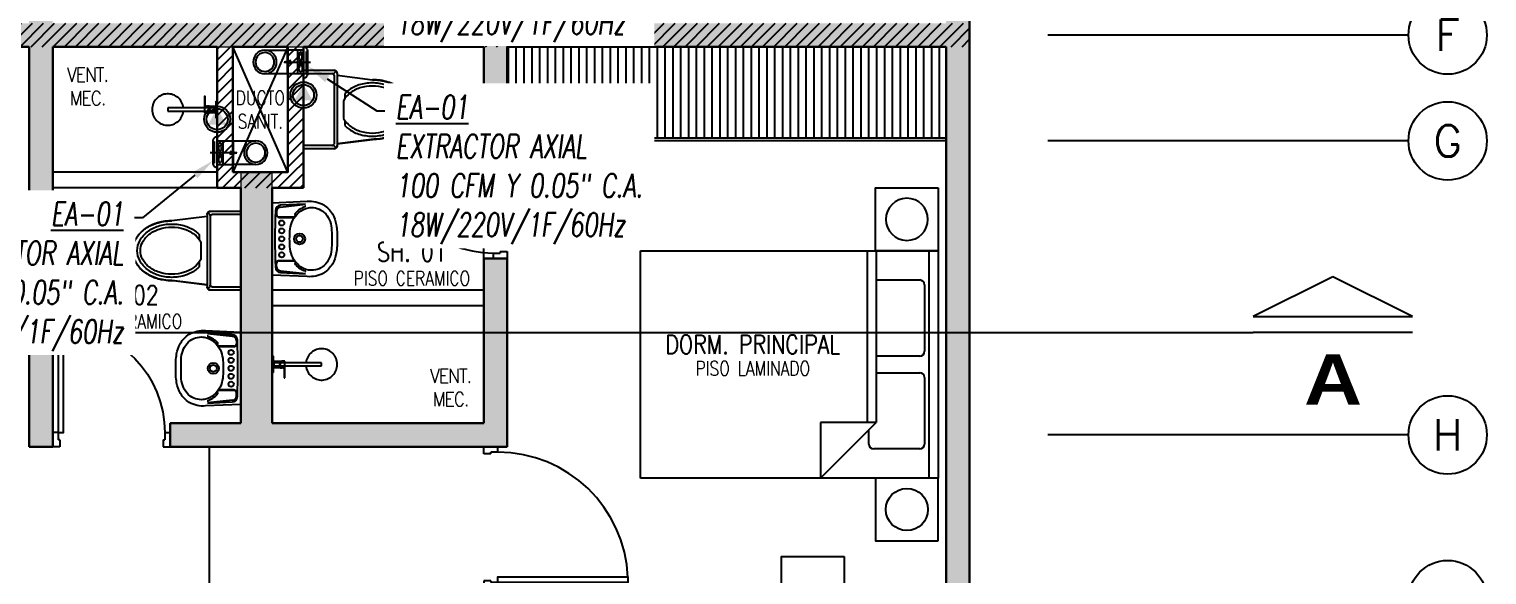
# Model space of a CAD drawing. Header units: millimetres. Extents: x 98 to 155, y -181 to 127.
# Drawn here: x 145.69 to 154.99, y -29.93 to -26.45 of the extents above; entities that cross this region are included whole.
import ezdxf
from ezdxf import colors
from ezdxf.entities.mleader import LeaderData, LeaderLine
from ezdxf.enums import TextEntityAlignment as Align
from ezdxf.math import Vec2, Vec3

# ---------------------------------------------------------------- set-up
doc = ezdxf.new("R2010")
doc.units = ezdxf.units.MM
doc.header["$LTSCALE"] = 15
doc.header["$PDMODE"] = 67
doc.header["$PDSIZE"] = 0.1
for name, pattern in [('CENTER', [2, 1.25, -0.25, 0.25, -0.25]), ('HIDDEN2', [0.1875, 0.125, -0.0625]), ('PHANTOM', [63.5, 31.75, -6.35, 6.35, -6.35, 6.35, -6.35]), ('PHANTOM2', [1.25, 0.625, -0.125, 0.125, -0.125, 0.125, -0.125]), ('X-REF_DP_Arquitectura$0$HIDDEN', [0.375, 0.25, -0.125])]:
    doc.linetypes.add(name, pattern=pattern)
doc.layers.get('0').update_dxf_attribs({"color": 250})
doc.layers.get('DEFPOINTS').update_dxf_attribs({"color": 250})
for name, color, linetype in [('A-CORTE', 250, 'CENTER'), ('A-EJES', 250, 'PHANTOM'), ('A-LINEAS', 250, 'Continuous'), ('A-MOBILIARIO', 250, 'Continuous'), ('A-MURO BAJO', 250, 'Continuous'), ('A-SANITARIOS', 250, 'Continuous'), ('A-TEXTO-ACABADO PISO', 250, 'Continuous'), ('A_50_TextoAmbiente', 252, 'Continuous'), ('A_50_TextoIndicaciones', 250, 'Continuous'), ('A_50_Vigas', 250, 'X-REF_DP_Arquitectura$0$HIDDEN'), ('A_60_HatchEstructuras', 250, 'Continuous'), ('DLP_MOBILIARIO FIJO', 250, 'Continuous'), ('L-06_EQ-FIN-CONT', 141, 'Continuous'), ('L3 Equipos y Ductos', 160, 'Continuous'), ('L4 Linea mediana', 191, 'Continuous'), ('L6 Linea fina', 141, 'Continuous'), ('MURO CF 60', 250, 'Continuous')]:
    doc.layers.add(name, color=color, linetype=linetype)
doc.layers.add('A-MUROS', color=252, linetype='Continuous', lineweight=30)
doc.layers.add('A_20_Estructuras', color=250, linetype='Continuous', lineweight=18)
doc.styles.add('JNV ING', font='romans.shx', dxfattribs={"width": 0.7, "oblique": 8, "height": 0.15})
doc.styles.add('R160-75', font='ariblk.ttf', dxfattribs={"height": 0.6})
doc.styles.add('ROMANS', font='romans.shx', dxfattribs={"width": 0.8})
pattern_1 = [(45, (128.671876, -2.083635), (-0.03535534, 0.03535534), [])]

# ---------------------------------------------------------------- blocks, each defined once
blk = doc.blocks.new('FUTURE 150')
at = {"layer": 'L3 Equipos y Ductos'}
for p, q in [((-0.1294, 0.1486), (-0.1294, -0.0006)), ((-0.104, -0.026), (-0.104, 0.174)), ((-0.104, 0.152), (0, 0.152)), ((0, 0.152), (0, 0.002)), ((-0.104, 0.002), (0, 0.002))]:
    blk.add_line(p, q, dxfattribs=at)
for centre, start, end in [((-0.104, 0.1486), 90, 180), ((-0.104, -0.0006), 180, 270)]:
    blk.add_arc(centre, 0.0254, start, end, dxfattribs=at)
at = {"layer": 'L4 Linea mediana'}
for p, q in [((-0.1294, 0.1448), (-0.1239, 0.1448)), ((-0.1239, 0.0052), (-0.1239, 0.1448)), ((-0.066, 0.152), (-0.066, 0.002)), ((-0.1294, 0.0052), (-0.1239, 0.0052))]:
    blk.add_line(p, q, dxfattribs=at)
at = {"layer": 'L6 Linea fina'}
for p, q in [((0.0199, 0.077), (-0.1499, 0.077)), ((-0.0231, 0.0872), (0.0199, 0.077)), ((-0.0231, 0.0668), (0.0199, 0.077))]:
    blk.add_line(p, q, dxfattribs=at)
for points in [[(-0.0857, 0.077), (-0.0921, 0.0934), (-0.0951, 0.1284), (-0.0911, 0.1379), (-0.0857, 0.1402)], [(-0.0857, 0.077), (-0.0794, 0.0934), (-0.0764, 0.1284), (-0.0804, 0.1379), (-0.0857, 0.1402)], [(-0.0857, 0.077), (-0.0921, 0.0606), (-0.0951, 0.0256), (-0.0911, 0.0161), (-0.0857, 0.0138)], [(-0.0857, 0.077), (-0.0794, 0.0606), (-0.0764, 0.0256), (-0.0804, 0.0161), (-0.0857, 0.0138)]]:
    blk.add_spline(points, degree=3, dxfattribs=at)
blk = doc.blocks.new('Trampa de humo')
at = {"layer": 'L3 Equipos y Ductos'}
blk.add_lwpolyline([(0.155, 0.15), (0.013, 0.15), (0.013, 0), (0.155, 0)], dxfattribs=at)
for radius in [0.075, 0.06]:
    blk.add_circle((0.155, 0.075), radius, dxfattribs=at)
blk = doc.blocks.new('FUTURE150 con trampa')
blk.add_blockref('Trampa de humo', (0.0927, 0.0279))
at = {"layer": 'L-06_EQ-FIN-CONT'}
blk.add_blockref('FUTURE 150', (0.1057, 0.0259), dxfattribs=at)
blk = doc.blocks.new('PTO ELECT')
at = {"layer": 'L4 Linea mediana', "ltscale": 1.5}
blk.add_circle((-0.6859, 0.0891), 0.0833, dxfattribs=at)
at = {"layer": 'L6 Linea fina', "ltscale": 1.5}
blk.add_circle((-0.6859, 0.0891), 0.0671, dxfattribs=at)
blk.add_solid([(-0.6278, 0.0555), (-0.744, 0.0555), (-0.6278, 0.0555), (-0.6859, 0.1562)], dxfattribs=at)
blk = doc.blocks.new('EF-P112')
at = {"layer": 'A_60_HatchEstructuras'}
h = blk.add_hatch(color=256, dxfattribs=at)
h.dxf.hatch_style = 1
h.paths.add_polyline_path([(-1.6, -4.3), (-3.75, -4.3), (-3.75, -4.45), (-3.3, -4.45), (-3.3, -6.05), (-3.1, -6.05), (-3.1, -4.45), (-1.75, -4.45), (-1.75, -5.5), (-1.6, -5.5)], flags=17)
h.paths.add_polyline_path([(-1.6, -8.35), (-1.7468, -8.35), (-1.75, -8.35), (-1.75, -9.4), (-3.1, -9.4), (-3.1, -7.8), (-3.3, -7.8), (-3.3, -9.4), (-3.75, -9.4), (-3.75, -9.55), (-1.6, -9.55)], flags=17)
h.paths.add_polyline_path([(-4.5, -7), (-1.75, -7), (-1.75, -7.6), (-1.6, -7.6), (-1.6, -7), (1.2, -7), (1.2, -10.95), (1.15, -10.95), (1.15, -11.05), (1.35, -11.05), (1.35, -2.8), (1.15, -2.8), (1.15, -2.9), (1.2, -2.9), (1.2, -6.85), (-1.6, -6.85), (-1.6, -6.25), (-1.75, -6.25), (-1.75, -6.85), (-4.5, -6.85), (-4.5, -4.3), (-4.65, -4.3), (-4.65, -6.85), (-7.5001, -6.85), (-7.5001, -7), (-4.65, -7), (-4.65, -9.55), (-4.5, -9.55)])
at = {"elevation": 0}
for points in [[(-3, -7.8001), (-3.35, -7)], [(-3, -7), (-3.35, -7.8001)]]:
    blk.add_lwpolyline(points, dxfattribs=at)
at = {"layer": 'A_20_Estructuras'}
blk.add_lwpolyline([(-7.5001, -6.85), (-7.5001, -7), (-4.65, -7), (-4.65, -9.55), (-4.5, -9.55), (-4.5, -7), (-1.75, -7), (-1.75, -7.6), (-1.6, -7.6), (-1.6, -7), (1.2, -7), (1.2, -10.95), (1.15, -10.95), (1.15, -11.05), (1.35, -11.05), (1.35, -2.8)], dxfattribs=at)
blk.add_lwpolyline([(-1.6, -8.35), (-1.7468, -8.35), (-1.75, -8.35), (-1.75, -9.4), (-3.1, -9.4), (-3.1, -7.8), (-3.3, -7.8), (-3.3, -9.4), (-3.75, -9.4), (-3.75, -9.55), (-1.6, -9.55)], close=True, dxfattribs=at)
at = {"layer": 'A_50_Vigas'}
for points in [[(-3.3, -7.8001), (-3.35, -7.8001), (-3.35, -7)], [(-3.1, -7.8), (-3, -7.8), (-3, -7)], [(-1.75, -8.35), (-1.75, -7.6)], [(-3.5, -10.45), (-3.5, -9.55)]]:
    blk.add_lwpolyline(points, dxfattribs=at)
blk = doc.blocks.new('ducha marsano')
at = {"linetype": 'HIDDEN2', "ltscale": 0.5, "extrusion": (-4.9425e-10, -7.91123e-10, -1)}
for p, q in [((-0.01, 0), (0.01, 0)), ((0.01, 0), (0.01, -0.3155)), ((-0.0205, -0.08), (-0.0205, -0.0601)), ((0.021, -0.0815), (-0.019, -0.0815)), ((-0.0155, -0.058), (-0.0157, -0.058)), ((-0.01, -0.3155), (-0.01, 0)), ((0.0225, -0.0515), (-0.0001, -0.0515)), ((0.025, -0.0815), (0.021, -0.0815)), ((0.0225, -0.0515), (0.0225, -0.0627)), ((0.0225, -0.0682), (0.0225, -0.077)), ((0.0225, -0.077), (0.025, -0.077)), ((0.025, -0.077), (0.0771, -0.077)), ((0.0771, -0.0815), (0.025, -0.0815)), ((0.0771, -0.077), (0.0816, -0.077)), ((0.0816, -0.0815), (0.0771, -0.0815)), ((0.0816, -0.077), (0.082, -0.077)), ((0.082, -0.0815), (0.0816, -0.0815)), ((0.082, -0.077), (0.084, -0.077)), ((0.084, -0.0815), (0.082, -0.0815)), ((0.0855, -0.0785), (0.0855, -0.08)), ((0.01, -0.3155), (-0.01, -0.3155))]:
    blk.add_line(p, q, dxfattribs=at)
for centre, radius, start, end in [((0.019, -0.08), 0.0015, 270, 360), ((-0.0004, -0.0462), 0.02, 323.95812, 354.92979), ((0.0004, -0.0462), 0.02, 185.07021, 195.2705), ((-0.084, -0.0785), 0.0015, 90, 180), ((-0.084, -0.08), 0.0015, 180, 270), ((0, -0.3155), 0.1, 95.73917, 84.26083)]:
    blk.add_arc(centre, radius, start, end, dxfattribs=at)
at = {"linetype": 'HIDDEN2', "ltscale": 0.5, "extrusion": (-4.94252e-10, -7.91124e-10, -1)}
blk.add_ellipse((0, -0.0515), major_axis=(-0.0225, -0.0095), ratio=0.001448, start_param=0.425436, end_param=1.567366, dxfattribs=at)
at = {"linetype": 'HIDDEN2', "ltscale": 0.5}
for points, degree in [([(-0.0305, 0), (0, 0), (0.0305, 0)], 2), ([(0.0305, 0), (0.0415, 0), (0.0525, 0)], 2), ([(0.0525, 0), (0.0525, -0.0038), (0.0525, -0.0075)], 2), ([(-0.0525, 0), (-0.0525, -0.0038), (-0.0525, -0.0075)], 2), ([(-0.0525, 0), (-0.0415, 0), (-0.0305, 0)], 2), ([(-0.0525, -0.0075), (-0.0525, -0.0075), (-0.0525, -0.0075)], 2), ([(0.0305, -0.008), (0, -0.008), (-0.0305, -0.008)], 2), ([(-0.0215, -0.008), (-0.0215, -0.0093), (-0.0215, -0.0105)], 2), ([(-0.021, -0.011), (-0.007, -0.011), (0.007, -0.011), (0.021, -0.011)], 3), ([(-0.02, -0.011), (-0.02, -0.0294), (-0.02, -0.0477)], 2), ([(-0.0197, -0.048), (0, -0.048), (0.0197, -0.048)], 2), ([(0.02, -0.011), (0.02, -0.0294), (0.02, -0.0477)], 2), ([(0.0215, -0.008), (0.0215, -0.0093), (0.0215, -0.0105)], 2)]:
    blk.add_open_spline(points, degree=degree, dxfattribs=at)
for points, weights in [([(-0.0525, -0.0075), (-0.0525, -0.0075), (-0.0525, -0.0075)], [1, 0.990847086912, 0.982266230892]), ([(-0.052, -0.008), (-0.0525, -0.008), (-0.0525, -0.0075)], [1, 0.707106781193, 1]), ([(-0.0215, -0.0105), (-0.0215, -0.011), (-0.021, -0.011)], [1, 0.70710678154, 1]), ([(-0.02, -0.0477), (-0.02, -0.048), (-0.0197, -0.048)], [1, 0.707106780138, 1]), ([(0.02, -0.0477), (0.02, -0.048), (0.0197, -0.048)], [1, 0.707106779703, 1]), ([(0.0211, -0.011), (0.0211, -0.011), (0.021, -0.011)], [1, 0.992411795776, 1]), ([(0.052, -0.008), (0.0521, -0.008), (0.0521, -0.008)], [1, 0.992411795771, 1])]:
    blk.add_rational_spline(points, weights, degree=2, dxfattribs=at)
for points, knots in [([(-0.0305, -0.008), (-0.0332, -0.008), (-0.0374, -0.008), (-0.0424, -0.008), (-0.0458, -0.008), (-0.0486, -0.008), (-0.0512, -0.008), (-0.052, -0.008), (-0.052, -0.008)], [0, 0, 0, 0, 8.104572, 12.495263, 16.885954, 21.276645, 25.667336, 33.771908, 33.771908, 33.771908, 33.771908]), ([(0.0225, -0.0682), (0.0225, -0.0682), (0.0225, -0.0682), (0.0225, -0.0679), (0.0224, -0.0677), (0.0224, -0.0672), (0.0224, -0.0669), (0.0223, -0.0662), (0.0223, -0.0658), (0.0223, -0.0652), (0.0223, -0.0648), (0.0224, -0.0641), (0.0224, -0.0638), (0.0224, -0.0633), (0.0225, -0.0631), (0.0225, -0.0628), (0.0225, -0.0627), (0.0225, -0.0627)], [0.4148436, 0.4148436, 0.4148436, 0.4148436, 0.5185541, 0.5185541, 0.6222645, 0.6222645, 0.7259759, 0.7259759, 0.8296873, 0.8296873, 0.9333987, 0.9333987, 1.03711, 1.03711, 1.1408205, 1.1408205, 1.2445309, 1.2445309, 1.2445309, 1.2445309]), ([(0.052, -0.008), (0.052, -0.008), (0.0512, -0.008), (0.0486, -0.008), (0.0458, -0.008), (0.0424, -0.008), (0.0374, -0.008), (0.0332, -0.008), (0.0305, -0.008)], [0, 0, 0, 0, 8.104572, 12.495263, 16.885954, 21.276645, 25.667336, 33.771908, 33.771908, 33.771908, 33.771908])]:
    blk.add_open_spline(points, degree=3, knots=knots, dxfattribs=at)
for points, weights, degree, knots in [([(0.0211, -0.011), (0.0211, -0.011), (0.0211, -0.011), (0.0211, -0.011), (0.0214, -0.0109), (0.0215, -0.0107), (0.0215, -0.0105)], [0.918641037743, 0.918640949346, 0.918640860949, 0.918640772552, 0.789223156395, 0.789223156395, 0.918640772552], 3, [0.1238988, 0.1238988, 0.1238988, 0.1238988, 0.1238993, 0.1238993, 0.1238993, 0.78603, 0.78603, 0.78603, 0.78603]), ([(0.0521, -0.008), (0.0521, -0.008), (0.0521, -0.008), (0.0525, -0.0079), (0.0525, -0.0075)], [0.918641037749, 0.918640905153, 0.918640772558, 0.724517853988, 0.918640772558], 2, [0.1238988, 0.1238988, 0.1238988, 0.1238993, 0.1238993, 0.7860311, 0.7860311, 0.7860311])]:
    blk.add_rational_spline(points, weights, degree=degree, knots=knots, dxfattribs=at)
blk = doc.blocks.new('*U145')
for p, q in [((0.01, 0.855), (0.01, 0.9)), ((0.055, 0.855), (0.01, 0.855)), ((0.1, 0.865), (0.055, 0.865)), ((0.055, 0.855), (0.055, 0.865)), ((0.1, 0.865), (0.1, 0.9)), ((0.055, 0.045), (0.01, 0.045)), ((0.01, 0.045), (0.01, 0)), ((0.055, 0.045), (0.055, 0.035)), ((0.1, 0.035), (0.055, 0.035)), ((0.1, 0.035), (0.1, 0))]:
    blk.add_line(p, q)
blk.add_lwpolyline([(0.93, 0.07), (0.93, 0.035), (0.1, 0.035), (0.1, 0.07)], close=True)
at = {"linetype": 'HIDDEN2'}
blk.add_arc((0.0995, 0.0339), 0.8311, 2.23015, 89.96723, dxfattribs=at)
blk = doc.blocks.new('A$C3E6679A6')
for p, q in [((0, 1.8444), (0.0001, 1.9044)), ((0.0001, 1.9044), (1.4501, 1.9044)), ((1.4501, 1.9044), (1.4501, 1.8444))]:
    blk.add_line(p, q)
at = {"linetype": 'Continuous'}
for p, q in [((0, 1.8444), (1.45, 1.8444)), ((0, 0.0044), (0, 1.8444)), ((0.1867, 1.5087), (0.1867, 1.786)), ((0.2173, 1.8167), (0.6414, 1.8167)), ((0.672, 1.786), (0.672, 1.5087)), ((0.778, 1.5087), (0.778, 1.786)), ((0.8086, 1.8167), (1.2327, 1.8167)), ((1.2633, 1.786), (1.2633, 1.4926)), ((1.45, 1.8444), (1.45, 0.0044)), ((0, 1.5084), (1.0953, 1.5084)), ((1.45, 1.1538), (1.0953, 1.5084)), ((1.0953, 1.5084), (1.0953, 1.1538)), ((1.0953, 1.4524), (0, 1.4524)), ((1.2327, 1.462), (1.1418, 1.462)), ((1.0953, 1.1538), (1.45, 1.1538)), ((1.45, 0.0044), (0, 0.0044))]:
    blk.add_line(p, q, dxfattribs=at)
for centre, start, end in [((0.2173, 1.786), 90, 180), ((0.6414, 1.786), 0, 90), ((0.8086, 1.786), 90, 180), ((1.2327, 1.786), 0, 90), ((1.2327, 1.4926), 270, 0)]:
    blk.add_arc(centre, 0.0306, start, end, dxfattribs=at)
at = {"layer": 'DEFPOINTS', "color": 0, "linetype": 'ByBlock'}
for p in [(0, 1.9044), (0, 0)]:
    blk.add_point(p, dxfattribs=at)
blk = doc.blocks.new('A$C2EBA15F5')
blk.add_lwpolyline([(0, 0.4), (0, 0), (0.4, 0), (0.4, 0.4)], close=True)
blk.add_circle((0.2, 0.2), 0.1344)
blk = doc.blocks.new('SIFON JET_PLANTA')
at = {"extrusion": (-2.64698e-23, 6.61744e-24, -1)}
for p, q in [((-0.5016, 0.1842, 0), (-0.4865, 0.1867, 0)), ((-0.4865, 0.1867, 0), (-0.4763, 0.188, 0)), ((-0.4763, 0.188, 0), (-0.4726, 0.1884, 0)), ((-0.4726, 0.1884, 0), (-0.4636, 0.1892, 0)), ((-0.4636, 0.1892, 0), (-0.4549, 0.1897, 0)), ((-0.4549, 0.1897, 0), (-0.449, 0.1899, 0)), ((-0.449, 0.1899, 0), (-0.44, 0.19, 0)), ((-0.44, 0.19, 0), (-0.4322, 0.191, 0)), ((-0.4322, 0.191, 0), (-0.215, 0.2181, 0)), ((-0.215, 0.2278, 0), (-0.2149, 0.2323, 0)), ((-0.215, 0.2234, 0), (-0.215, 0.2278, 0)), ((-0.215, 0.2181, 0), (-0.215, 0.2234, 0)), ((-0.2149, 0.2323, 0), (-0.2142, 0.2356, 0)), ((-0.2142, 0.2356, 0), (-0.2129, 0.239, 0)), ((-0.2129, 0.239, 0), (-0.211, 0.2419, 0)), ((-0.211, 0.2419, 0), (-0.2091, 0.2441, 0)), ((-0.2091, 0.2441, 0), (-0.2077, 0.2455, 0)), ((-0.2077, 0.2455, 0), (-0.2055, 0.247, 0)), ((-0.2055, 0.247, 0), (-0.2007, 0.2492, 0)), ((-0.2007, 0.2492, 0), (-0.195, 0.25, 0)), ((-0.195, 0.25, 0), (-0.195, 0.25, 0)), ((-0.195, 0.25, 0), (-0.1605, 0.25, 0)), ((-0.1605, 0.25, 0), (-0.0975, 0.25, 0)), ((-0.0975, 0.25, 0), (-0.0323, 0.25, 0)), ((-0.0323, 0.25, 0), (0, 0.25, 0)), ((0, 0.25, 0), (0, -0.25, 0)), ((-0.6611, 0.088, 0), (-0.657, 0.0936, 0)), ((-0.657, 0.0936, 0), (-0.6534, 0.0984, 0)), ((-0.657, 0.0936, 0), (-0.657, 0.0936, 0)), ((-0.6534, 0.0984, 0), (-0.6503, 0.1023, 0)), ((-0.6534, 0.0984, 0), (-0.6534, 0.0984, 0)), ((-0.6503, 0.1023, 0), (-0.6453, 0.108, 0)), ((-0.6453, 0.108, 0), (-0.6386, 0.1152, 0)), ((-0.6386, 0.1152, 0), (-0.6326, 0.121, 0)), ((-0.6326, 0.121, 0), (-0.6299, 0.1235, 0)), ((-0.6299, 0.1235, 0), (-0.6251, 0.1276, 0)), ((-0.6251, 0.1276, 0), (-0.6206, 0.1314, 0)), ((-0.6206, 0.1314, 0), (-0.6168, 0.1344, 0)), ((-0.6168, 0.1344, 0), (-0.6106, 0.1389, 0)), ((-0.6106, 0.1389, 0), (-0.6061, 0.142, 0)), ((-0.6061, 0.142, 0), (-0.6, 0.1461, 0)), ((-0.6, 0.1461, 0), (-0.5963, 0.1484, 0)), ((-0.5963, 0.1484, 0), (-0.5908, 0.1517, 0)), ((-0.5908, 0.1517, 0), (-0.5862, 0.1543, 0)), ((-0.5862, 0.1543, 0), (-0.5794, 0.158, 0)), ((-0.5794, 0.158, 0), (-0.5693, 0.1629, 0)), ((-0.5693, 0.1629, 0), (-0.5517, 0.1703, 0)), ((-0.5517, 0.1703, 0), (-0.5465, 0.1722, 0)), ((-0.5465, 0.1722, 0), (-0.5385, 0.1749, 0)), ((-0.5385, 0.1749, 0), (-0.5346, 0.176, 0)), ((-0.5346, 0.176, 0), (-0.5265, 0.1784, 0)), ((-0.5265, 0.1784, 0), (-0.5216, 0.1797, 0)), ((-0.5216, 0.1797, 0), (-0.5148, 0.1813, 0)), ((-0.5148, 0.1813, 0), (-0.5079, 0.1829, 0)), ((-0.5079, 0.1829, 0), (-0.5016, 0.1842, 0)), ((-0.69, 0, 0), (-0.6899, 0.0044, 0)), ((-0.6899, 0.0044, 0), (-0.6897, 0.0096, 0)), ((-0.6897, 0.0096, 0), (-0.6893, 0.014, 0)), ((-0.6893, 0.014, 0), (-0.6887, 0.0194, 0)), ((-0.6887, 0.0194, 0), (-0.6881, 0.0236, 0)), ((-0.6881, 0.0236, 0), (-0.6872, 0.0284, 0)), ((-0.6881, 0.0236, 0), (-0.6881, 0.0236, 0)), ((-0.6872, 0.0284, 0), (-0.6867, 0.031, 0)), ((-0.6867, 0.031, 0), (-0.6855, 0.0361, 0)), ((-0.6855, 0.0361, 0), (-0.6838, 0.0421, 0)), ((-0.6855, 0.0361, 0), (-0.6855, 0.0361, 0)), ((-0.6838, 0.0421, 0), (-0.6819, 0.048, 0)), ((-0.6838, 0.0421, 0), (-0.6838, 0.0421, 0)), ((-0.6819, 0.048, 0), (-0.6804, 0.0521, 0)), ((-0.6804, 0.0521, 0), (-0.6793, 0.0547, 0)), ((-0.6793, 0.0547, 0), (-0.6779, 0.0582, 0)), ((-0.6779, 0.0582, 0), (-0.6745, 0.0655, 0)), ((-0.6745, 0.0655, 0), (-0.6722, 0.0699, 0)), ((-0.6745, 0.0655, 0), (-0.6745, 0.0655, 0)), ((-0.6722, 0.0699, 0), (-0.6705, 0.0728, 0)), ((-0.6705, 0.0728, 0), (-0.669, 0.0755, 0)), ((-0.669, 0.0755, 0), (-0.6672, 0.0785, 0)), ((-0.6672, 0.0785, 0), (-0.665, 0.082, 0)), ((-0.665, 0.082, 0), (-0.6634, 0.0845, 0)), ((-0.6634, 0.0845, 0), (-0.6611, 0.088, 0)), ((-0.6899, -0.0065, 0), (-0.69, 0, 0)), ((-0.6896, -0.0111, 0), (-0.6899, -0.0065, 0)), ((-0.6891, -0.0164, 0), (-0.6896, -0.0111, 0)), ((-0.6881, -0.0232, 0), (-0.6891, -0.0164, 0)), ((-0.6876, -0.0264, 0), (-0.6881, -0.0232, 0)), ((-0.687, -0.0296, 0), (-0.6876, -0.0264, 0)), ((-0.6864, -0.0321, 0), (-0.687, -0.0296, 0)), ((-0.6855, -0.0361, 0), (-0.6864, -0.0321, 0)), ((-0.6838, -0.0419, 0), (-0.6855, -0.0361, 0)), ((-0.6827, -0.0457, 0), (-0.6838, -0.0419, 0)), ((-0.6814, -0.0492, 0), (-0.6827, -0.0457, 0)), ((-0.6803, -0.0522, 0), (-0.6814, -0.0492, 0)), ((-0.6792, -0.0551, 0), (-0.6803, -0.0522, 0)), ((-0.6779, -0.0581, 0), (-0.6792, -0.0551, 0)), ((-0.677, -0.0602, 0), (-0.6779, -0.0581, 0)), ((-0.6751, -0.0642, 0), (-0.677, -0.0602, 0)), ((-0.6722, -0.0699, 0), (-0.6751, -0.0642, 0)), ((-0.6706, -0.0727, 0), (-0.6722, -0.0699, 0)), ((-0.6679, -0.0774, 0), (-0.6706, -0.0727, 0)), ((-0.6646, -0.0826, 0), (-0.6679, -0.0774, 0)), ((-0.6623, -0.0862, 0), (-0.6646, -0.0826, 0)), ((-0.6599, -0.0897, 0), (-0.6623, -0.0862, 0)), ((-0.6554, -0.0958, 0), (-0.6599, -0.0897, 0)), ((-0.6494, -0.1032, 0), (-0.6554, -0.0958, 0)), ((-0.6458, -0.1074, 0), (-0.6494, -0.1032, 0)), ((-0.64, -0.1137, 0), (-0.6458, -0.1074, 0)), ((-0.6379, -0.1158, 0), (-0.64, -0.1137, 0)), ((-0.6347, -0.119, 0), (-0.6379, -0.1158, 0)), ((-0.6335, -0.1201, 0), (-0.6347, -0.119, 0)), ((-0.6347, -0.119, 0), (-0.6347, -0.119, 0)), ((-0.6318, -0.1217, 0), (-0.6335, -0.1201, 0)), ((-0.6305, -0.123, 0), (-0.6318, -0.1217, 0)), ((-0.6318, -0.1217, 0), (-0.6318, -0.1217, 0)), ((-0.6288, -0.1244, 0), (-0.6305, -0.123, 0)), ((-0.6276, -0.1255, 0), (-0.6288, -0.1244, 0)), ((-0.6262, -0.1268, 0), (-0.6276, -0.1255, 0)), ((-0.6245, -0.1281, 0), (-0.6262, -0.1268, 0)), ((-0.6235, -0.1291, 0), (-0.6245, -0.1281, 0)), ((-0.6245, -0.1281, 0), (-0.6245, -0.1281, 0)), ((-0.6223, -0.13, 0), (-0.6235, -0.1291, 0)), ((-0.6215, -0.1307, 0), (-0.6223, -0.13, 0)), ((-0.6204, -0.1315, 0), (-0.6215, -0.1307, 0)), ((-0.6193, -0.1324, 0), (-0.6204, -0.1315, 0)), ((-0.6179, -0.1335, 0), (-0.6193, -0.1324, 0)), ((-0.6168, -0.1344, 0), (-0.6179, -0.1335, 0)), ((-0.6153, -0.1355, 0), (-0.6168, -0.1344, 0)), ((-0.6142, -0.1363, 0), (-0.6153, -0.1355, 0)), ((-0.612, -0.1379, 0), (-0.6142, -0.1363, 0)), ((-0.6086, -0.1403, 0), (-0.612, -0.1379, 0)), ((-0.607, -0.1415, 0), (-0.6086, -0.1403, 0)), ((-0.6058, -0.1422, 0), (-0.607, -0.1415, 0)), ((-0.6039, -0.1435, 0), (-0.6058, -0.1422, 0)), ((-0.602, -0.1448, 0), (-0.6039, -0.1435, 0)), ((-0.6004, -0.1458, 0), (-0.602, -0.1448, 0)), ((-0.5987, -0.1469, 0), (-0.6004, -0.1458, 0)), ((-0.5964, -0.1483, 0), (-0.5987, -0.1469, 0)), ((-0.595, -0.1492, 0), (-0.5964, -0.1483, 0)), ((-0.5936, -0.15, 0), (-0.595, -0.1492, 0)), ((-0.5918, -0.1511, 0), (-0.5936, -0.15, 0)), ((-0.5896, -0.1524, 0), (-0.5918, -0.1511, 0)), ((-0.5871, -0.1538, 0), (-0.5896, -0.1524, 0)), ((-0.5833, -0.1559, 0), (-0.5871, -0.1538, 0)), ((-0.5781, -0.1587, 0), (-0.5833, -0.1559, 0)), ((-0.5759, -0.1598, 0), (-0.5781, -0.1587, 0)), ((-0.5738, -0.1608, 0), (-0.5759, -0.1598, 0)), ((-0.5702, -0.1625, 0), (-0.5738, -0.1608, 0)), ((-0.5675, -0.1637, 0), (-0.5702, -0.1625, 0)), ((-0.5659, -0.1645, 0), (-0.5675, -0.1637, 0)), ((-0.5644, -0.1652, 0), (-0.5659, -0.1645, 0)), ((-0.5614, -0.1664, 0), (-0.5644, -0.1652, 0)), ((-0.5598, -0.1671, 0), (-0.5614, -0.1664, 0)), ((-0.5568, -0.1683, 0), (-0.5598, -0.1671, 0)), ((-0.5543, -0.1693, 0), (-0.5568, -0.1683, 0)), ((-0.551, -0.1706, 0), (-0.5543, -0.1693, 0)), ((-0.5491, -0.1713, 0), (-0.551, -0.1706, 0)), ((-0.5465, -0.1722, 0), (-0.5491, -0.1713, 0)), ((-0.5449, -0.1728, 0), (-0.5465, -0.1722, 0)), ((-0.5428, -0.1735, 0), (-0.5449, -0.1728, 0)), ((-0.5412, -0.174, 0), (-0.5428, -0.1735, 0)), ((-0.5385, -0.1749, 0), (-0.5412, -0.174, 0)), ((-0.5352, -0.1759, 0), (-0.5385, -0.1749, 0)), ((-0.5385, -0.1749, 0), (-0.5385, -0.1749, 0)), ((-0.5321, -0.1768, 0), (-0.5352, -0.1759, 0)), ((-0.5296, -0.1775, 0), (-0.5321, -0.1768, 0)), ((-0.5267, -0.1783, 0), (-0.5296, -0.1775, 0)), ((-0.5238, -0.1791, 0), (-0.5267, -0.1783, 0)), ((-0.5267, -0.1783, 0), (-0.5267, -0.1783, 0)), ((-0.5217, -0.1796, 0), (-0.5238, -0.1791, 0)), ((-0.5177, -0.1807, 0), (-0.5217, -0.1796, 0)), ((-0.5151, -0.1813, 0), (-0.5177, -0.1807, 0)), ((-0.5118, -0.1821, 0), (-0.5151, -0.1813, 0)), ((-0.5094, -0.1826, 0), (-0.5118, -0.1821, 0)), ((-0.5066, -0.1832, 0), (-0.5094, -0.1826, 0)), ((-0.5022, -0.184, 0), (-0.5066, -0.1832, 0)), ((-0.4974, -0.1849, 0), (-0.5022, -0.184, 0)), ((-0.495, -0.1854, 0), (-0.4974, -0.1849, 0)), ((-0.4974, -0.1849, 0), (-0.4974, -0.1849, 0)), ((-0.4936, -0.1856, 0), (-0.495, -0.1854, 0)), ((-0.4916, -0.1859, 0), (-0.4936, -0.1856, 0)), ((-0.4884, -0.1864, 0), (-0.4916, -0.1859, 0)), ((-0.4862, -0.1867, 0), (-0.4884, -0.1864, 0)), ((-0.4824, -0.1872, 0), (-0.4862, -0.1867, 0)), ((-0.4812, -0.1874, 0), (-0.4824, -0.1872, 0)), ((-0.4785, -0.1877, 0), (-0.4812, -0.1874, 0)), ((-0.4761, -0.188, 0), (-0.4785, -0.1877, 0)), ((-0.4735, -0.1883, 0), (-0.4761, -0.188, 0)), ((-0.4695, -0.1887, 0), (-0.4735, -0.1883, 0)), ((-0.4651, -0.189, 0), (-0.4695, -0.1887, 0)), ((-0.4639, -0.1891, 0), (-0.4651, -0.189, 0)), ((-0.4651, -0.189, 0), (-0.4651, -0.189, 0)), ((-0.4619, -0.1893, 0), (-0.4639, -0.1891, 0)), ((-0.4592, -0.1894, 0), (-0.4619, -0.1893, 0)), ((-0.4568, -0.1896, 0), (-0.4592, -0.1894, 0)), ((-0.455, -0.1897, 0), (-0.4568, -0.1896, 0)), ((-0.4518, -0.1898, 0), (-0.455, -0.1897, 0)), ((-0.449, -0.1899, 0), (-0.4518, -0.1898, 0)), ((-0.4467, -0.1899, 0), (-0.449, -0.1899, 0)), ((-0.4428, -0.19, 0), (-0.4467, -0.1899, 0)), ((-0.44, -0.19, 0), (-0.4428, -0.19, 0)), ((-0.215, -0.2181, 0), (-0.44, -0.19, 0)), ((-0.215, -0.227, 0), (-0.215, -0.2181, 0)), ((-0.215, -0.23, 0), (-0.215, -0.227, 0)), ((-0.2147, -0.2335, 0), (-0.215, -0.23, 0)), ((-0.2138, -0.2369, 0), (-0.2147, -0.2335, 0)), ((-0.2126, -0.2395, 0), (-0.2138, -0.2369, 0)), ((-0.2138, -0.2369, 0), (-0.2138, -0.2369, 0)), ((-0.2108, -0.2423, 0), (-0.2126, -0.2395, 0)), ((-0.2126, -0.2395, 0), (-0.2126, -0.2395, 0)), ((-0.2091, -0.2441, 0), (-0.2108, -0.2423, 0)), ((-0.2108, -0.2423, 0), (-0.2108, -0.2423, 0)), ((-0.2108, -0.2423, 0), (-0.2108, -0.2423, 0)), ((-0.209, -0.244, 0), (-0.2091, -0.2441, 0)), ((-0.2067, -0.2462, 0), (-0.209, -0.244, 0)), ((-0.209, -0.244, 0), (-0.209, -0.244, 0)), ((-0.2029, -0.2484, 0), (-0.2067, -0.2462, 0)), ((-0.2067, -0.2462, 0), (-0.2067, -0.2462, 0)), ((-0.1995, -0.2495, 0), (-0.2029, -0.2484, 0)), ((-0.2029, -0.2484, 0), (-0.2029, -0.2484, 0)), ((-0.195, -0.25, 0), (-0.1995, -0.2495, 0)), ((0, -0.25, 0), (-0.195, -0.25, 0))]:
    blk.add_line(p, q, dxfattribs=at)
for p, q in [((-0.215, 0.2181, 0), (-0.44, 0.19, 0)), ((-0.215, -0.23, 0), (-0.215, 0.23, 0)), ((-0.2091, 0.2441, 0), (-0.1921, 0.2271, 0)), ((-0.195, 0.25, 0), (0, 0.25, 0)), ((-0.195, -0.22, 0), (-0.195, 0.22, 0)), ((-0.185, 0.23, 0), (0, 0.23, 0)), ((0, 0.25, 0), (0, -0.25, 0)), ((-0.265, 0.0718, 0), (-0.265, 0.1028, 0)), ((-0.255, -0.0562, 0), (-0.255, 0.0562, 0)), ((-0.265, -0.1028, 0), (-0.265, -0.0718, 0)), ((-0.215, -0.2181, 0), (-0.44, -0.19, 0)), ((-0.2091, -0.2441, 0), (-0.1921, -0.2271, 0)), ((0, -0.25, 0), (-0.195, -0.25, 0)), ((0, -0.23, 0), (-0.185, -0.23, 0))]:
    blk.add_line(p, q)
at = {"elevation": 0}
for points in [[(-0.265, 0.1028, 0.0362), (-0.2844, 0.1202, 0.08725), (-0.3535, 0.1565, 0.077598), (-0.44, 0.17, 0.077598), (-0.5265, 0.1565, 0.08725), (-0.5956, 0.1202, 0.105601), (-0.6443, 0.0627, 0.12364), (-0.66, 0, 0.12364), (-0.6443, -0.0627, 0.105601), (-0.5956, -0.1202, 0.08725), (-0.5265, -0.1565, 0.077598), (-0.44, -0.17, 0.077598)], [(-0.255, 0.0562, 0.100268), (-0.2967, 0.1044, 0.08725), (-0.3596, 0.1374, 0.077598), (-0.44, 0.15, 0.077598), (-0.5204, 0.1374, 0.08725), (-0.5833, 0.1044, 0.105601), (-0.6266, 0.0532, 0.12364), (-0.64, 0, 0.12364), (-0.6266, -0.0532, 0.105601), (-0.5833, -0.1044, 0.08725), (-0.5204, -0.1374, 0.077598), (-0.44, -0.15, 0.077598)], [(-0.44, -0.15, 0.077598), (-0.3596, -0.1374, 0.08725), (-0.2967, -0.1044, 0.100268), (-0.255, -0.0562, 0.12364)], [(-0.44, -0.17, 0.077598), (-0.3535, -0.1565, 0.08725), (-0.2844, -0.1202, 0.0362), (-0.265, -0.1028, 0.12364)]]:
    blk.add_lwpolyline(points, format="xyb", dxfattribs=at)
for centre, radius, start, end in [((-0.44, -0.1379, 0), 0.3279, 90, 107.47412), ((-0.195, 0.23, 0), 0.02, 90, 180), ((-0.185, 0.22, 0), 0.01, 90, 180), ((-0.4939, -0.0273, 0), 0.203, 127.23483, 151.40883), ((-0.4613, -0.0702, 0), 0.257, 107.47412, 127.23483), ((-0.544, 0, 0), 0.146, 151.40883, 180), ((-0.544, 0, 0), 0.146, 180, 208.59117), ((-0.4939, 0.0273, 0), 0.203, 208.59117, 232.76517), ((-0.4613, 0.0702, 0), 0.257, 232.76517, 252.52588), ((-0.44, 0.1379, 0), 0.3279, 252.52588, 270), ((-0.195, -0.23, 0), 0.02, 180, 270), ((-0.185, -0.22, 0), 0.01, 180, 270)]:
    blk.add_arc(centre, radius, start, end)
blk = doc.blocks.new('BOWL-ITALGRIF_VARADERO_01')
for p, q in [((-0.2032, -0.1971), (-0.2208, -0.038)), ((0.2032, -0.1971), (0.2208, -0.038)), ((-0.1404, -0.2077), (-0.1424, -0.1083)), ((-0.1375, -0.205), (-0.1375, -0.1117)), ((0.1375, -0.205), (0.1375, -0.1117)), ((0.1404, -0.2077), (0.1424, -0.1083)), ((-0.1753, -0.222), (-0.1544, -0.222)), ((0.1753, -0.222), (0.1544, -0.222))]:
    blk.add_line(p, q)
for points in [[(-0.0917, 0.1589, -0.02989), (-0.0456, 0.1646, -0.007822), (0.0456, 0.1646, -0.02989), (0.0918, 0.1589, -0.091737), (0.1601, 0.1343, -0.112496), (0.2175, 0.0792, -0.147885), (0.2402, -0.0257), (0.23, -0.25), (-0.23, -0.25), (-0.2402, -0.0257, -0.147885), (-0.2175, 0.0792, -0.112496), (-0.1601, 0.1343, -0.091737)], [(-0.0496, -0.1363, -0.062677), (-0.1048, -0.1249, -0.110639), (-0.1576, -0.091, -0.120976), (-0.195, -0.0344, -0.061198), (-0.2, 0, -0.21707), (-0.1593, 0.092, -0.174983), (-0.0545, 0.1298, -0.010618), (0, 0.131, -0.010618), (0.0545, 0.1298, -0.174983), (0.1593, 0.092, -0.21707), (0.2, 0, -0.061198), (0.195, -0.0344, -0.120976), (0.1576, -0.091, -0.110639), (0.1048, -0.1249, -0.062677), (0.0496, -0.1363, -0.017583), (0, -0.138, -0.017583)]]:
    blk.add_lwpolyline(points, format="xyb", close=True)
for points in [[(-0.2216, -0.0381), (-0.2145, -0.1954, 0.390823), (-0.1807, -0.2288, 0.017524), (0.1807, -0.2288, 0.390823), (0.2145, -0.1954), (0.2216, -0.0381)], [(-0.2072, -0.035, 0.005), (-0.2064, -0.038, 0.121292), (-0.166, -0.0996, 0.007977), (-0.1624, -0.1031)], [(0.2072, -0.035, -0.005), (0.2064, -0.038, -0.121292), (0.166, -0.0996, -0.007977), (0.1624, -0.1031)]]:
    blk.add_lwpolyline(points, format="xyb")
for centre, radius in [((0, -0.075), 0.035), ((0, -0.075), 0.0215), ((-0.1015, -0.1885), 0.0165), ((-0.051, -0.1885), 0.0165), ((0, -0.1885), 0.0165), ((0.051, -0.1885), 0.0165), ((0.1015, -0.1885), 0.0165)]:
    blk.add_circle(centre, radius)
for centre, radius, start, end in [((-0.1583, -0.0987), 0.006, 226.64309, 46.64309), ((-0.1404, -0.1083), 0.002, 54.36186, 181.13739), ((-0.1355, -0.1117), 0.002, 56.71088, 180), ((0.1048, -0.1249), 9.094947017729287e-16, 0, 217.6714), ((0.1355, -0.1117), 0.002, 0, 123.28912), ((0.1404, -0.1083), 0.002, 358.86261, 125.63814), ((0.1583, -0.0987), 0.006, 133.35691, 313.35691), ((-0.1753, -0.194), 0.028, 186.31112, 270), ((-0.1545, -0.205), 0.017, 270, 0), ((-0.1544, -0.208), 0.014, 270, 1.13739), ((0.1545, -0.205), 0.017, 180, 270), ((0.1544, -0.208), 0.014, 178.86261, 270), ((0.1753, -0.194), 0.028, 270, 353.68888)]:
    blk.add_arc(centre, radius, start, end)
blk = doc.blocks.new('*U146')
for p, q in [((0.01, 0.705), (0.01, 0.75)), ((0.1, 0.715), (0.1, 0.75)), ((0.055, 0.705), (0.01, 0.705)), ((0.1, 0.715), (0.055, 0.715)), ((0.055, 0.705), (0.055, 0.715)), ((0.055, 0.045), (0.01, 0.045)), ((0.01, 0.045), (0.01, 0)), ((0.055, 0.045), (0.055, 0.035)), ((0.1, 0.035), (0.055, 0.035)), ((0.1, 0.035), (0.1, 0))]:
    blk.add_line(p, q)
blk.add_lwpolyline([(0.78, 0.07), (0.78, 0.035), (0.1, 0.035), (0.1, 0.07)], close=True)
at = {"linetype": 'HIDDEN2'}
blk.add_arc((0.0996, 0.0341), 0.6809, 2.23015, 89.96723, dxfattribs=at)
blk = doc.blocks.new('DPTO 65_D1')
at = {"layer": 'A-LINEAS'}
for p, q in [((-4.5001, 0.875), (-4.1501, 0.075)), ((-4.5001, 0.075), (-4.1501, 0.875))]:
    blk.add_line(p, q, dxfattribs=at)
blk.add_circle((-5.2251, 0.475, 0), 0.025, dxfattribs=at)
at = {"layer": 'A-MOBILIARIO'}
blk.add_lwpolyline([(-8.0501, 3.325), (-8.0501, 3.525), (-7.6501, 3.525), (-7.6501, 3.325)], close=True, dxfattribs=at)
at = {"layer": 'A-MURO BAJO'}
for p, q in [((-4.4001, 1.725), (-5.7501, 1.725)), ((-4.4001, 1.625), (-5.7501, 1.625)), ((-4.0501, 0.975), (-3.0001, 0.975)), ((-4.0501, 0.875), (-3.0001, 0.875))]:
    blk.add_line(p, q, dxfattribs=at)
at = {"layer": 'A-MUROS'}
for p, q in [((-5.9001, 1.425), (-5.9001, 2.625)), ((-5.9001, 2.625), (-3.7501, 2.625)), ((-3.7501, 2.625), (-3.7501, 2.475)), ((-3.0001, 0.075), (-3.0001, 2.625)), ((-3.0001, 2.625), (-2.8501, 2.625)), ((-2.8501, 2.625), (-2.8501, 0.075)), ((-4.4001, 2.475), (-5.7501, 2.475)), ((-5.7501, 2.475), (-5.7501, 1.425)), ((-4.4001, 0.975), (-4.4001, 2.475)), ((-3.7501, 2.475), (-4.2001, 2.475)), ((-4.2001, 2.475), (-4.2001, 0.975)), ((-5.9001, 1.425), (-5.7533, 1.425)), ((-4.6001, 0.075), (-4.6001, 0.975)), ((-4.6001, 0.975), (-4.4001, 0.975)), ((-4.2001, 0.975), (-4.0501, 0.975)), ((-4.0501, 0.975), (-4.0501, 0.075)), ((-5.7501, 0.675), (-5.9001, 0.675)), ((-5.9001, 0.675), (-5.9001, 0.075)), ((-5.7501, 0.075), (-5.7501, 0.675)), ((-4.6001, 0.075), (-5.7501, 0.075)), ((-4.0501, 0.075), (-3.0001, 0.075)), ((-2.8501, 0.075), (0, 0.075))]:
    blk.add_line(p, q, dxfattribs=at)
at = {"layer": 'A-MUROS', "elevation": 0}
blk.add_lwpolyline([(-4.1501, 0.875), (-4.5001, 0.875), (-4.5001, 0.075), (-4.1501, 0.075)], close=True, dxfattribs=at)
at = {"layer": 'A-MOBILIARIO', "rotation": 180}
blk.add_blockref('*U145', (-5.7401, 3.525), dxfattribs=at)
at = {"layer": 'A-MOBILIARIO'}
for name, p in [('A$C2EBA15F5', (-8.65, 2.8251)), ('*U146', (-5.9101, 0.675, 0))]:
    blk.add_blockref(name, p, dxfattribs=at)
at = {"layer": 'A-MOBILIARIO', "extrusion": (0, 0, -1), "xscale": -1.000000000000001, "zscale": -1.000000000000001, "rotation": 270}
blk.add_blockref('A$C3E6679A6', (6.7456, 1.375), dxfattribs=at)
at = {"layer": 'A-MOBILIARIO'}
for name, p, xscale, rotation in [('*U146', (-3.0001, 2.635), -1.000000000000017, 90), ('A$C2EBA15F5', (-8.6501, 1.3751), -1, 180)]:
    blk.add_blockref(name, p, dxfattribs=dict(at, xscale=xscale, rotation=rotation))
at = {"layer": 'A-SANITARIOS'}
for p, rotation in [((-3.9501, 2.125, 0), 270), ((-4.6501, 1.3, 0), 90)]:
    blk.add_blockref('BOWL-ITALGRIF_VARADERO_01', p, dxfattribs=dict(at, rotation=rotation))
at = {"layer": 'A-SANITARIOS', "extrusion": (-7.91123e-10, -4.9425e-10, -1), "rotation": 90.0000007003571}
blk.add_blockref('ducha marsano', (4.4001, 2.1, 0), dxfattribs=at)
at = {"layer": 'A-SANITARIOS', "extrusion": (-3.60286e-08, 4.49068e-08, -1), "zscale": -1, "rotation": 1.33122320889257e-06}
blk.add_blockref('SIFON JET_PLANTA', (4.2001, 1.375, 0), dxfattribs=at)
at = {"layer": 'A-SANITARIOS', "extrusion": (-3.60286e-08, -4.49068e-08, 1), "rotation": 1.331223299259301e-06}
blk.add_blockref('SIFON JET_PLANTA', (-4.6001, 0.475, 0), dxfattribs=at)
at = {"layer": 'A-SANITARIOS', "extrusion": (7.91123e-10, 4.9425e-10, -1), "rotation": 270.0000007003572}
blk.add_blockref('ducha marsano', (4.0501, 0.475, 0), dxfattribs=at)
blk = doc.blocks.new('Ejes_Torre C')
at = {"layer": 'A-EJES', "linetype": 'PHANTOM2'}
for points in [[(52.85, 6.925), (50.55, 6.925)], [(52.85, 6.25), (50.55, 6.25)], [(52.85, 4.375), (50.55, 4.375)]]:
    blk.add_lwpolyline(points, dxfattribs=at)
at = {"layer": 'A-EJES', "linetype": 'Continuous'}
for centre in [(53.1, 6.925), (53.1, 6.25), (53.1, 4.375), (53.1, 3.325)]:
    blk.add_circle(centre, 0.25, dxfattribs=at)
at = {"layer": 'A-EJES', "linetype": 'Continuous', "style": 'ROMANS'}
for s, p in [('F', (53.1, 6.925)), ('G', (53.1, 6.25)), ('H', (53.1, 4.375))]:
    blk.add_text(s, height=0.2, rotation=0, dxfattribs=at).set_placement(p, align=Align.MIDDLE_CENTER)
blk = doc.blocks.new('TEXTO DUCTOS PT')
at = {"layer": 'A_50_TextoIndicaciones', "insert": (44.175, -7.4), "char_height": 0.09, "width": 0.4157, "attachment_point": 5, "style": 'ROMANS'}
blk.add_mtext('\\pxsm1,t16;DUCTO SANIT.', dxfattribs=at)
blk = doc.blocks.new('*U98')
blk.add_line((-5.08, 3), (5.08, 3))
blk.add_lwpolyline([(5.08, 4.016), (-5.08, 4.016), (0, 6.556)], close=True)
at = {"linetype": 'Continuous', "style": 'R160-75'}
blk.add_attdef('A', text='', height=0.3, dxfattribs=at).set_placement((0, 0), align=Align.MIDDLE_CENTER)
blk = doc.blocks.new('Cortes-Elev.')
at = {"layer": 'A-CORTE', "linetype": 'CENTER', "ltscale": 0.5}
blk.add_lwpolyline([(-1.966, 27.2284), (51.8601, 27.2284)], dxfattribs=at)
ref = blk.add_blockref('*U98', (52.3681, 26.9284), dxfattribs=dict(at, xscale=-0.1000000000000001, yscale=0.1000000000000001, zscale=-0.1000000000000001))
ref.add_attrib('A', 'A', dxfattribs={"layer": '0', "linetype": 'Continuous', "extrusion": (0, 0, -1), "height": 0.32, "style": 'R160-75'}).set_placement((-52.3681, 26.9284), align=Align.MIDDLE)
blk = doc.blocks.new('pisos superiores')
at = {"layer": 'DLP_MOBILIARIO FIJO'}
h = blk.add_hatch(dxfattribs=at)
h.set_pattern_fill('_USER', color=256, scale=0.05, angle=270, pattern_type=0)
h.set_pattern_definition([(270, (22.9, -6.524964), (0.05, -9e-18), [])])
h.paths.add_polyline_path([(22.95, -6.525), (20.15, -6.525), (20.15, -7.105), (22.95, -7.105)])
at = {"layer": 'A-MUROS'}
for p, q in [((23.1, -2.325, 0), (23.1, -10.575, 0)), ((22.95, -6.525), (20.15, -6.525, 0))]:
    blk.add_line(p, q, dxfattribs=at)
at = {"layer": 'A-MUROS', "elevation": 0}
blk.add_lwpolyline([(22.9, -10.575), (22.9, -10.475), (22.95, -10.475), (22.95, -6.525)], dxfattribs=at)
at = {"layer": 'DLP_MOBILIARIO FIJO', "elevation": 0}
for points in [[(22.95, -6.525), (20.15, -6.525), (20.15, -7.105), (22.95, -7.105)], [(20.15, -7.125), (20.15, -7.105), (22.95, -7.105), (22.95, -7.125)]]:
    blk.add_lwpolyline(points, close=True, dxfattribs=at)
blk = doc.blocks.new('Vent SSHH F1')
at = {"layer": 'L6 Linea fina', "xscale": -1}
blk.add_blockref('FUTURE150 con trampa', (42.7017, -2.75), dxfattribs=at)
at = {"layer": 'L6 Linea fina'}
for p in [(43.3859, -2.9468), (42.8354, -3.1009, 0)]:
    blk.add_blockref('PTO ELECT', p, dxfattribs=at)
at = {"layer": 'L6 Linea fina', "xscale": -1, "rotation": 180}
blk.add_blockref('FUTURE150 con trampa', (42.1483, -3.1221), dxfattribs=at)
at = {"layer": 'L6 Linea fina'}
ml = blk.add_multileader_mtext('Standard', dxfattribs=at)
ml.set_content('{\\LEA-01}\\PEXTRACTOR AXIAL\\P100 CFM Y 0.05" C.A.\\P18W/220V/1F/60Hz', color=12, style='JNV ING')
ml.set_leader_properties(color=256, linetype='ByLayer', lineweight=-1)
ml.build(insert=Vec2(0, 0))
ml.multileader.update_dxf_attribs({"dogleg_length": 0.05, "arrow_head_size": 0.15})
ctx = ml.context
ctx.base_point, ctx.char_height, ctx.arrow_head_size, ctx.landing_gap_size, ctx.plane_origin = Vec3(39.7084, -1.4018), 0.15, 0.15, 0.07, Vec3(42.1156, -2.0043)
ctx.text_align_type = 2
notes = []
notes.append((ctx, [(0, (1, 1, 0), (41.6724, -1.4018), (-1, 0), 0.05, [(0, [(42.1246, -1.6921)], 0, [])])]))
ctx.mtext.insert, ctx.mtext.alignment, ctx.mtext.flow_direction = Vec3(41.5524, -1.3018), 3, 5
ctx.mtext.has_bg_fill, ctx.mtext.bg_color, ctx.mtext.bg_scale_factor, ctx.mtext.bg_transparency, ctx.mtext.use_window_bg_color = 1, -1027028792, 1.5, 0, 1
ml = blk.add_multileader_mtext('Standard', dxfattribs=at)
ml.set_content('{\\LEA-01}\\PEXTRACTOR AXIAL\\P100 CFM Y 0.05" C.A.\\P18W/220V/1F/60Hz', color=12, style='JNV ING')
ml.set_leader_properties(color=256, linetype='ByLayer', lineweight=-1)
ml.build(insert=Vec2(0, 0))
ml.multileader.update_dxf_attribs({"dogleg_length": 0.05, "arrow_head_size": 0.15})
ctx = ml.context
ctx.base_point, ctx.char_height, ctx.arrow_head_size, ctx.landing_gap_size, ctx.plane_origin = Vec3(43.2186, -1.6704, 0), 0.15, 0.15, 0.07, Vec3(42.7254, -2.2729, 0)
notes.append((ctx, [(0, (1, 1, 0), (43.1686, -1.6704, 0), (1, 0), 0.05, [(0, [(42.7254, -2.2729, 0)], 0, [])])]))
ctx.mtext.insert, ctx.mtext.flow_direction = Vec3(43.2886, -1.5704, 0), 5
ctx.mtext.has_bg_fill, ctx.mtext.bg_color, ctx.mtext.bg_scale_factor, ctx.mtext.bg_transparency, ctx.mtext.use_window_bg_color = 1, -1027028792, 1.5, 0, 1
for ctx, leaders in notes:
    for number, flags, end, landing, length, lines in leaders:
        leader = LeaderData()
        leader.index, (leader.has_last_leader_line, leader.has_dogleg_vector, leader.attachment_direction) = number, flags
        leader.last_leader_point, leader.dogleg_vector, leader.dogleg_length = Vec3(end), Vec3(landing), length
        for number, points, colour, breaks in lines:
            line = LeaderLine()
            line.index, line.vertices, line.color, line.breaks = number, Vec3.list(points), colors.encode_raw_color(colour), breaks
            leader.lines.append(line)
        ctx.leaders.append(leader)
ml = blk.add_multileader_mtext('Standard', dxfattribs=at)
ml.set_content('{\\LEA-01}\\PEXTRACTOR AXIAL\\P100 CFM Y 0.05" C.A.\\P18W/220V/1F/60Hz', color=12, style='JNV ING')
ml.set_leader_properties(color=256, linetype='ByLayer', lineweight=-1)
ml.build(insert=Vec2(0, 0))
ml.multileader.update_dxf_attribs({"dogleg_length": 0.05, "arrow_head_size": 0.15})
ctx = ml.context
ctx.base_point, ctx.char_height, ctx.arrow_head_size, ctx.landing_gap_size, ctx.plane_origin = Vec3(43.2186, -2.9588, 0), 0.15, 0.15, 0.07, Vec3(42.7254, -3.5613, 0)
notes = []
notes.append((ctx, [(0, (1, 1, 0), (43.1686, -2.9588, 0), (1, 0), 0.05, [(0, [(42.7254, -2.6734, 0)], 0, [])])]))
ctx.mtext.insert, ctx.mtext.flow_direction = Vec3(43.2886, -2.8588, 0), 5
ctx.mtext.has_bg_fill, ctx.mtext.bg_color, ctx.mtext.bg_scale_factor, ctx.mtext.bg_transparency, ctx.mtext.use_window_bg_color = 1, -1027028792, 1.5, 0, 1
ml = blk.add_multileader_mtext('Standard', dxfattribs=at)
ml.set_content('{\\LEA-01}\\PEXTRACTOR AXIAL\\P100 CFM Y 0.05" C.A.\\P18W/220V/1F/60Hz', color=12, style='JNV ING')
ml.set_leader_properties(color=256, linetype='ByLayer', lineweight=-1)
ml.build(insert=Vec2(0, 0))
ml.multileader.update_dxf_attribs({"dogleg_length": 0.05, "arrow_head_size": 0.15})
ctx = ml.context
ctx.base_point, ctx.char_height, ctx.arrow_head_size, ctx.landing_gap_size, ctx.plane_origin = Vec3(39.7084, -3.6399), 0.15, 0.15, 0.07, Vec3(42.1156, -4.2424)
ctx.text_align_type = 2
notes.append((ctx, [(0, (1, 1, 0), (41.6724, -3.6399), (-1, 0), 0.05, [(0, [(42.1246, -3.2746)], 0, [])])]))
ctx.mtext.insert, ctx.mtext.alignment, ctx.mtext.flow_direction = Vec3(41.5524, -3.5399), 3, 5
ctx.mtext.has_bg_fill, ctx.mtext.bg_color, ctx.mtext.bg_scale_factor, ctx.mtext.bg_transparency, ctx.mtext.use_window_bg_color = 1, -1027028792, 1.5, 0, 1
for ctx, leaders in notes:
    for number, flags, end, landing, length, lines in leaders:
        leader = LeaderData()
        leader.index, (leader.has_last_leader_line, leader.has_dogleg_vector, leader.attachment_direction) = number, flags
        leader.last_leader_point, leader.dogleg_vector, leader.dogleg_length = Vec3(end), Vec3(landing), length
        for number, points, colour, breaks in lines:
            line = LeaderLine()
            line.index, line.vertices, line.color, line.breaks = number, Vec3.list(points), colors.encode_raw_color(colour), breaks
            leader.lines.append(line)
        ctx.leaders.append(leader)

msp = doc.modelspace()

# ---------------------------------------------------------------- block references
msp.add_blockref('EF-P112', (150.3419, -19.5586))

# ---------------------------------------------------------------- next in the draw order: block references
at = {"rotation": 180}
msp.add_blockref('DPTO 65_D1', (142.8418, -26.4834), dxfattribs=at)

# ---------------------------------------------------------------- next in the draw order: hatches: boundary and pattern name
at = {"layer": 'MURO CF 60'}
h = msp.add_hatch(dxfattribs=at)
h.set_pattern_fill('_USER', color=256, scale=0.05, angle=45, pattern_type=0)
h.set_pattern_definition(pattern_1)
h.paths.add_polyline_path([(142.8418, -26.4084), (151.6919, -26.4084), (151.6919, -26.5584), (142.8418, -26.5584)])
h = msp.add_hatch(dxfattribs=at)
h.set_pattern_fill('_USER', color=256, scale=0.05, angle=45, pattern_type=0)
h.set_pattern_definition(pattern_1)
h.paths.add_polyline_path([(146.9919, -27.3584), (146.8919, -27.3584), (146.8919, -26.5584), (146.9919, -26.5584)])
h = msp.add_hatch(dxfattribs=at)
h.set_pattern_fill('_USER', color=256, scale=0.05, angle=45, pattern_type=0)
h.set_pattern_definition(pattern_1)
h.paths.add_polyline_path([(147.3419, -27.3584), (147.4419, -27.3584), (147.4419, -26.5584), (147.3419, -26.5584)])
h = msp.add_hatch(dxfattribs=at)
h.set_pattern_fill('_USER', color=256, scale=0.05, angle=45, pattern_type=0)
h.set_pattern_definition(pattern_1)
h.paths.add_polyline_path([(147.4419, -27.3584), (146.8919, -27.3584), (146.8919, -27.4584), (147.4419, -27.4584)])

# ---------------------------------------------------------------- next in the draw order: block references
at = {"layer": 'A-CORTE'}
msp.add_blockref('Cortes-Elev.', (101.6419, -55.6083), dxfattribs=at)
at = {"layer": 'A-EJES'}
msp.add_blockref('Ejes_Torre C', (101.6419, -33.4084), dxfattribs=at)
at = {"layer": 'A-MURO BAJO'}
msp.add_blockref('pisos superiores', (128.5919, -20.0334), dxfattribs=at)
at = {"layer": 'A_50_TextoIndicaciones'}
msp.add_blockref('TEXTO DUCTOS PT', (102.9919, -19.5584), dxfattribs=at)

# ---------------------------------------------------------------- next in the draw order: texts
at = {"layer": 'A-TEXTO-ACABADO PISO', "char_height": 0.09, "attachment_point": 2, "rotation": 359.99998, "style": 'ROMANS'}
for s, insert in [('PISO CERAMICO', (148.1338, -27.9897)), ('PISO CERAMICO', (146.297, -28.2639)), ('PISO LAMINADO', (150.3089, -28.5638))]:
    msp.add_mtext_dynamic_manual_height_columns(s, width=1.20225, gutter_width=12.5, heights=[0], dxfattribs=dict(at, insert=insert))
at = {"layer": 'A_50_TextoAmbiente', "style": 'ROMANS', "width": 0.8}
for s, p in [('SH. 01', (148.1337, -27.9269)), ('SH. 02', (146.2968, -28.2011)), ('DORM. PRINCIPAL', (150.3087, -28.516))]:
    msp.add_text(s, height=0.12, dxfattribs=at).set_placement(p, align=Align.CENTER)
at = {"layer": 'A_50_TextoIndicaciones', "char_height": 0.09, "width": 0.4157, "attachment_point": 5, "style": 'ROMANS'}
for insert in [(146.0651, -26.8108), (148.382, -28.7307)]:
    msp.add_mtext('\\pxsm1,qc,t16;{\\W0.9;\\T0.9;VENT. MEC.}', dxfattribs=dict(at, insert=insert))

# ---------------------------------------------------------------- next in the draw order: block references
at = {"layer": 'L6 Linea fina'}
msp.add_blockref('Vent SSHH F1', (104.7419, -24.0086), dxfattribs=at)

doc.saveas('drawing.dxf')
